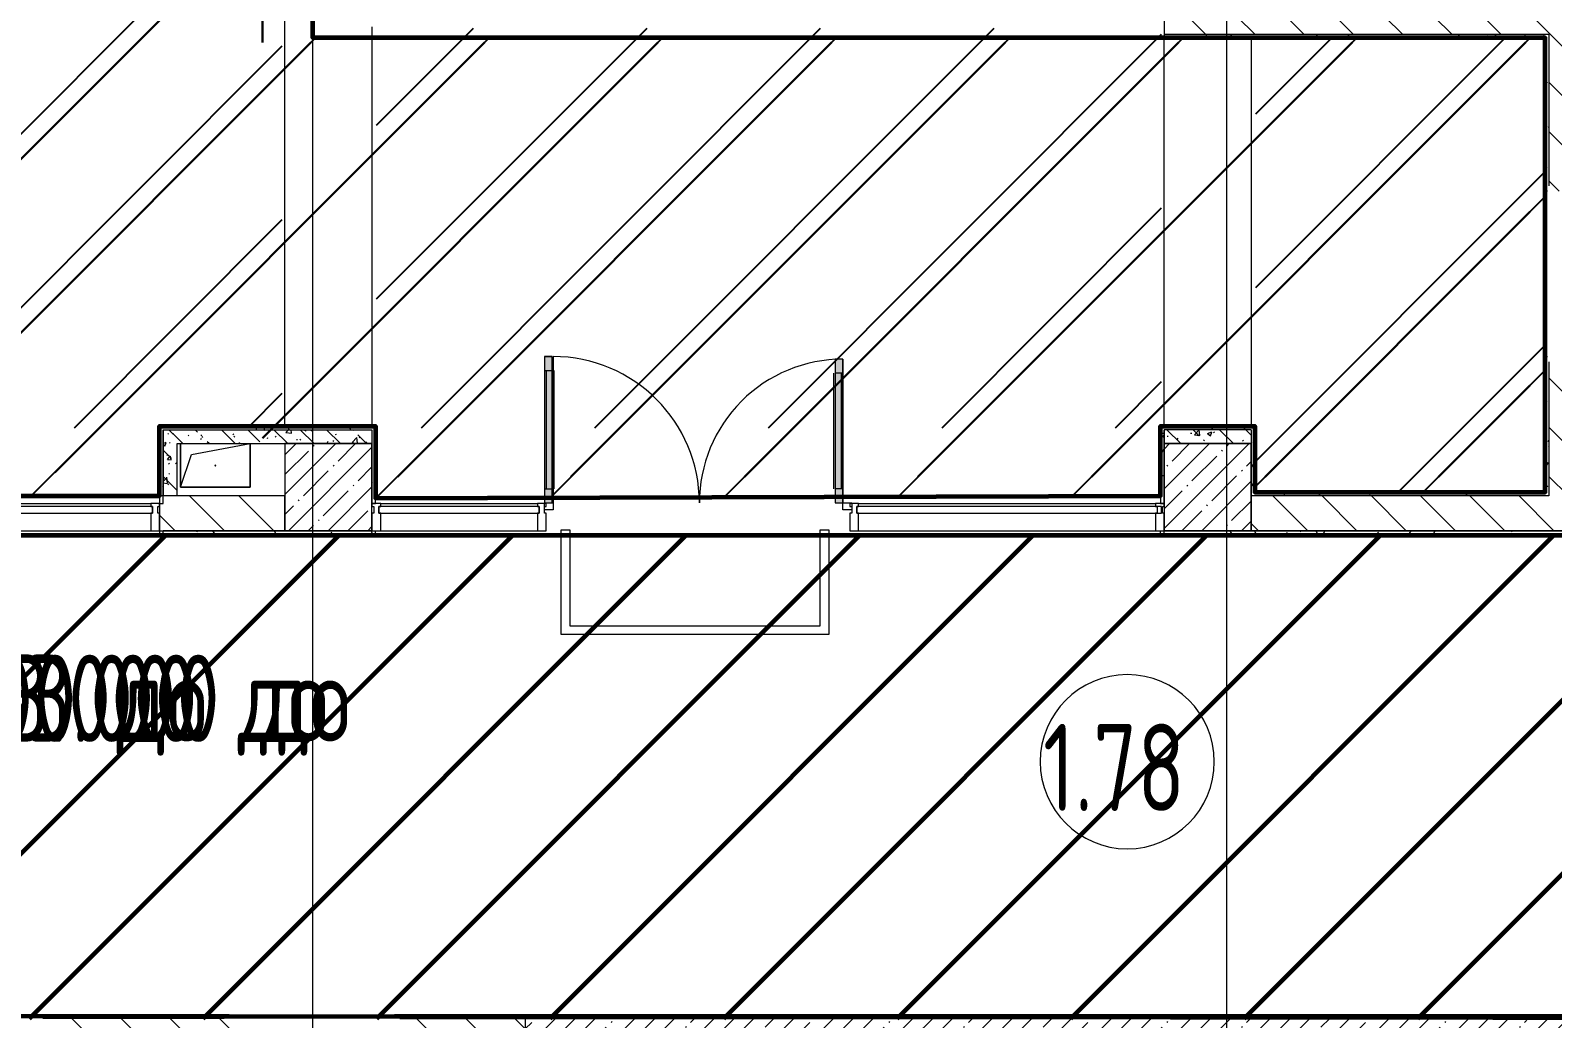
# Model space of a CAD drawing. Header units: millimetres. Extents: x -213911 to 415037, y -3642 to 107391.
# Drawn here: x 109153 to 117896, y 10464 to 16135 of the extents above; entities that cross this region are included whole.
import ezdxf

# ---------------------------------------------------------------- set-up
doc = ezdxf.new("R2010")
doc.units = ezdxf.units.MM
for name, color, linetype, lineweight in [('2)CF1', 5, 'Continuous', 30), ('7.20) Демонтаж монтаж', 5, 'Continuous', 60), ('7.5) Окраска потолка с инж комм.', 140, 'Continuous', 60), ('7.5.1) Окраска опуска черная', 140, 'Continuous', 60), ('7.5.1) Окраска опуска черная текст 1', 7, 'Continuous', 60), ('7.5.1) Окраска опуска черная текст 2', 7, 'Continuous', 60), ('7.5.1) Окраска опуска черная текст 3', 7, 'Continuous', 60), ('7.5.2) Окраска опуска белая', 220, 'Continuous', 60), ('A-AREA-IDEN', 7, 'Continuous', 9), ('A-DETL-GENF', 7, 'Continuous', 9), ('A-FLOR', 7, 'Continuous', 9), ('A-GENM', 7, 'Continuous', 9), ('A-GLAZ-CURT', 7, 'Continuous', 9), ('A-GLAZ-CURT-1', 7, 'Continuous', 5), ('A-GLAZ-CURT-2', 7, 'Continuous', 20), ('A-GLAZ-CWMG', 7, 'Continuous', 9), ('A-GLAZ-CWMG-1', 7, 'Continuous', 20), ('A-WALL', 7, 'Continuous', 5), ('I-WALL', 7, 'Continuous', 5), ('S-COLS', 7, 'Continuous', 9), ('S-COLS-1', 7, 'Continuous', 5), ('Оси', 7, 'Continuous', 9)]:
    doc.layers.add(name, color=color, linetype=linetype, lineweight=lineweight)
doc.layers.add('3) CF3 монтаж', color=152, linetype='Continuous')
for name, color, linetype, lineweight, true_color in [('A-DOOR-1', 7, 'Continuous', 5, 0xc0c0c0), ('A-WALL-1', 9, 'Continuous', 5, 0x808080), ('A-WALL-FNSH-1', 9, 'Continuous', 5, 0x808080)]:
    doc.layers.add(name, color=color, linetype=linetype, lineweight=lineweight, true_color=true_color)
doc.layers.add('A-FLOR-PATT-1', color=7, linetype='Continuous', lineweight=9, true_color=0xeef6ff, transparency=0.5)
doc.styles.add('СПДС', font='ГОСТ тип А.ttf', dxfattribs={"width": 0.9})
pattern_1 = [(45, (64.7, -136.06), (-114.04925, 114.04925), []), (45, (178.75, -136.06), (-114.04925, 114.04925), [201.612, -40.322, 6.706, -33.617])]
pattern_2 = [(135, (64.7, -136.06), (-141.42136, -141.42136), [])]
pattern_3 = [(135, (64.7, -136.06), (-150.8683, -150.8683), [213.36, -35.56, 7.112, -35.56]), (135, (64.7, 14.71), (-150.8683, -150.8683), []), (50, (64.7, -136.06), (255.05767, -22.3145), [26.67, -293.37]), (355, (64.7, -136.06), (-49.3404, 267.47914), [21.336, -234.696]), (100.451, (85.96, -137.92), (205.71947, 245.16356), [22.666, -249.326]), (46.184, (64.7, -64.94), (379.511, -58.86), [40.005, -440.055]), (96.636, (96.33, -69.85), (332.3634, 346.3991), [33.999, -373.989]), (351.184, (64.7, -64.94), (332.3669, 346.3953), [32.004, -352.044]), (21, (100.26, -82.72), (212.26017, -143.17112), [26.67, -293.37]), (326, (100.26, -82.72), (86.52236, 257.86323), [21.336, -234.696]), (71.451, (117.95, -94.65), (298.78395, 114.6901), [22.666, -249.326]), (37.5, (64.7, -136.06), (4.32385, 118.37751), [6.706, -225.146, 6.706, -231.546, -235.585]), (37.5, (64.7, -136.06), (4.32385, 118.37751), [-470.103, 6.706, -228.879]), (7.5, (64.7, -136.06), (93.54758, 140.2533), [6.706, -129.134, 6.706, -219.812, -89.789]), (7.5, (64.7, -136.06), (93.54758, 140.2533), [-362.356, 6.706, -83.083]), (327.5, (-14.6, -136.06), (189.82734, -8.02019), [6.706, -82.194, 6.706, -270.662, -368.046]), (327.5, (-14.6, -136.06), (189.82734, -8.02019), [-366.268, 6.706, -361.34]), (317.5, (-50.16, -136.06), (207.38114, 35.59764), [6.706, -108.864, 6.706, -177.495, -261.366]), (317.5, (-50.16, -136.06), (207.38114, 35.59764), [-299.771, 6.706, -254.66])]
pattern_4 = [(0, (64.7, -136.06), (243.84, 60.96), [20.117, -162.763, 20.117, -162.763, -975.36]), (0, (64.7, -136.06), (243.84, 60.96), [-365.76, 20.117, -345.643, 20.117, -162.763, -426.72]), (0, (64.7, -136.06), (243.84, 60.96), [-914.4, 20.117, -101.803, 20.117, -284.683]), (120, (156.14, -105.58), (-174.71291, 180.691634), [20.117, -162.763, 20.117, -162.763, -975.36]), (120, (156.14, -105.58), (-174.71291, 180.691634), [-365.76, 20.117, -345.643, 20.117, -162.763, -426.72]), (120, (156.14, -105.58), (-174.71291, 180.691634), [-914.4, 20.117, -101.803, 20.117, -284.683]), (240, (186.62, 16.34), (-69.12709, -241.651634), [20.117, -162.763, 20.117, -162.763, -975.36]), (240, (186.62, 16.34), (-69.12709, -241.651634), [-365.76, 20.117, -345.643, 20.117, -162.763, -426.72]), (240, (186.62, 16.34), (-69.12709, -241.651634), [-914.4, 20.117, -101.803, 20.117, -284.683])]

# ---------------------------------------------------------------- blocks, each defined once
blk = doc.blocks.new('Прямоугольный импост - Импост структурный с накладкой - 160мм Темный-32354018-Объем проектирования 1 этажа')
at = {"layer": 'A-GLAZ-CWMG'}
for p, q in [((108459, 13557), (109779, 13557)), ((108459, 13400), (109779, 13400))]:
    blk.add_line(p, q, dxfattribs=at)
blk = doc.blocks.new('Системная панель - Стекло - 40мм-32353599-Объем проектирования 1 этажа')
at = {"layer": 'A-GLAZ-CURT-1'}
h = blk.add_hatch(dxfattribs=at)
h.set_pattern_fill('FP_131', color=256, style=0, pattern_type=2)
h.set_pattern_definition([(225, (109319, 13340), (565.6854, -565.6854), [400, -1200]), (225, (109719, 13540), (565.6854, -565.6854), [1200, -400]), (225, (108919, 13740), (565.6854, -565.6854), [400, -1200])])
h.paths.add_polyline_path([(670, 40), (-670, 40), (-670, 0), (670, 0)])
at = {"layer": 'A-GLAZ-CURT-2'}
for p, q in [((670, 40), (-670, 40)), ((-670, 40), (-670, 0)), ((-670, 0), (670, 0)), ((670, 0), (670, 40))]:
    blk.add_line(p, q, dxfattribs=at)
blk = doc.blocks.new('Прямоугольный импост - Импост структурный с накладкой - 160мм Темный-V113-Объем проектирования 1 этажа')
at = {"layer": 'A-GLAZ-CWMG-1'}
for p, q in [((-50, 0), (-50, 17)), ((-50, 17), (0, 17)), ((-40, 0), (-50, 0)), ((-40, -40), (-40, 0)), ((0, 0), (-10, 0)), ((-10, 0), (-10, -40)), ((0, 17), (0, 0)), ((-50, -140), (-50, -40)), ((-50, -40), (-40, -40)), ((-10, -40), (0, -40)), ((0, -40), (0, -140)), ((0, -140), (-50, -140))]:
    blk.add_line(p, q, dxfattribs=at)
blk = doc.blocks.new('Системная панель - Стекло - 40мм-32354598-Объем проектирования 1 этажа')
at = {"layer": 'A-GLAZ-CURT-2'}
for p, q in [((875, 40), (-875, 40)), ((-875, 40), (-875, 0)), ((-875, 0), (875, 0)), ((875, 0), (875, 40))]:
    blk.add_line(p, q, dxfattribs=at)
blk = doc.blocks.new('Прямоугольный импост - Импост структурный с накладкой - 160мм Темный-32355000-Объем проектирования 1 этажа')
at = {"layer": 'A-GLAZ-CWMG'}
for p, q in [((113845.4, 13557), (115550, 13557)), ((113845.4, 13400), (115550, 13400))]:
    blk.add_line(p, q, dxfattribs=at)
blk = doc.blocks.new('Прямоугольный импост - Импост структурный с накладкой - 160мм Темный-V112-Объем проектирования 1 этажа')
at = {"layer": 'A-GLAZ-CWMG-1'}
for p, q in [((-25, 0), (-25, 17)), ((-25, 17), (25, 17)), ((-15, 0), (-25, 0)), ((-15, -40), (-15, 0)), ((25, 0), (15, 0)), ((15, 0), (15, -40)), ((25, 17), (25, 0)), ((-25, -140), (-25, -40)), ((-25, -40), (-15, -40)), ((15, -40), (25, -40)), ((25, -40), (25, -140)), ((25, -140), (-25, -140))]:
    blk.add_line(p, q, dxfattribs=at)
blk = doc.blocks.new('GM_Отверстие прямоугольное _в плите_ - Отверстие-V201-Объем проектирования 1 этажа')
at = {"layer": 'A-GENM'}
for p, q in [((-200, -125), (-200, 125)), ((-200, 125), (-200, -125)), ((-137.5, 62.5), (200, 125)), ((200, 125), (200, -125)), ((200, -125), (200, 125)), ((-200, -125), (-137.5, 62.5)), ((200, -125), (-200, -125)), ((-200, -125), (200, -125))]:
    blk.add_line(p, q, dxfattribs=at)
for start, end in [(360, 180), (180, 360)]:
    blk.add_arc((0, 0), 2.5, start, end, dxfattribs=at)
blk = doc.blocks.new('Системная панель - Стекло - 40мм-32354452-Объем проектирования 1 этажа')
at = {"layer": 'A-GLAZ-CURT-1'}
h = blk.add_hatch(dxfattribs=at)
h.set_pattern_fill('FP_190', color=256, style=0, pattern_type=2)
h.set_pattern_definition([(225, (111750.2, 13340), (565.6854, -565.6854), [400, -1200]), (225, (112150.2, 13540), (565.6854, -565.6854), [1200, -400]), (225, (111350.2, 13740), (565.6854, -565.6854), [400, -1200])])
h.paths.add_polyline_path([(460.2, 40), (-460.2, 40), (-459.8, 0), (460.2, 0), (460.2, 20.1)])
at = {"layer": 'A-GLAZ-CURT-2'}
for p, q in [((460.2, 40), (-460.2, 40)), ((-460.2, 40), (-460.2, 0)), ((-460.2, 0), (460.2, 0)), ((460.2, 0), (460.2, 40))]:
    blk.add_line(p, q, dxfattribs=at)
blk = doc.blocks.new('Прямоугольный импост - Импост структурный с накладкой - 160мм Темный-32355003-Объем проектирования 1 этажа')
at = {"layer": 'A-GLAZ-CWMG'}
for p, q in [((111100, 13557), (112000.4, 13557)), ((111100, 13400), (112000.4, 13400))]:
    blk.add_line(p, q, dxfattribs=at)
blk = doc.blocks.new('Прямоугольный импост - Импост структурный с накладкой - 160мм Темный-V211-Объем проектирования 1 этажа')
at = {"layer": 'A-GLAZ-CWMG-1'}
for p, q in [((0, 17), (-50, 17)), ((-50, 17), (-50, 0)), ((-50, 0), (-40, 0)), ((-40, 0), (-40, -40)), ((-10, -40), (-10, 0)), ((-10, 0), (0, 0)), ((0, 0), (0, 17)), ((-40, -40), (-50, -40)), ((-50, -40), (-50, -140)), ((0, -40), (-10, -40)), ((0, -140), (0, -40)), ((-50, -140), (0, -140))]:
    blk.add_line(p, q, dxfattribs=at)
blk = doc.blocks.new('Прямоугольный импост - Импост структурный с накладкой - 160мм Темный-30755595-Объем проектирования 1 этажа')
at = {"layer": 'A-GLAZ-CWMG-1'}
for p, q in [((0, 17), (-50, 17)), ((-50, 17), (-50, 0)), ((-50, 0), (-40, 0)), ((-40, 0), (-40, -40)), ((-10, -40), (-10, 0)), ((-10, 0), (0, 0)), ((0, 0), (0, 17)), ((-40, -40), (-50, -40)), ((-50, -40), (-50, -140)), ((0, -40), (-10, -40)), ((0, -140), (0, -40)), ((-50, -140), (0, -140))]:
    blk.add_line(p, q, dxfattribs=at)
blk = doc.blocks.new('Дверь_Витражная_остекление_ - ВВ-13 остекление-32355241-Объем проектирования 1 этажа')
at = {"layer": 'A-DETL-GENF'}
for p, q in [((-787.5, -20), (-832.5, -20)), ((-832.5, -845), (-832.5, -20)), ((-787.5, -20), (-832.5, -20)), ((-832.5, -20), (-832.5, -845)), ((-787.5, -845), (-787.5, -20)), ((-787.5, -845), (-787.5, -20)), ((837.5, -860), (837.5, -20)), ((837.5, -20), (837.5, -860)), ((882.5, -860), (882.5, -20)), ((882.5, -860), (882.5, -20)), ((-832.5, -100), (-787.5, -100)), ((-822.5, -765), (-822.5, -100)), ((-778.5, -765), (-778.5, -100)), ((828.5, -780), (828.5, -100)), ((882.5, -100), (837.5, -100)), ((872.5, -780), (872.5, -100)), ((-832.5, -765), (-787.5, -765)), ((882.5, -780), (837.5, -780)), ((-832.5, -845), (-787.5, -845)), ((-832.5, -845), (-787.5, -845)), ((882.5, -860), (837.5, -860)), ((837.5, -860), (882.5, -860))]:
    blk.add_line(p, q, dxfattribs=at)
at = {"layer": 'A-DOOR-1'}
for p, q in [((-882.5, 20), (-832.5, 20)), ((-882.5, -20), (-882.5, 20)), ((-832.5, 20), (-832.5, -20)), ((832.5, 20), (882.5, 20)), ((832.5, -20), (832.5, 20)), ((882.5, 20), (882.5, -20)), ((-832.5, -20), (-882.5, -20)), ((-832.5, -845), (-832.5, -20)), ((832.5, -860), (832.5, -20)), ((882.5, -20), (832.5, -20))]:
    blk.add_line(p, q, dxfattribs=at)
for centre, radius, start, end in [((-832.5, -20), 825, 270, 0), ((832.5, -20), 840, 180, 270)]:
    blk.add_arc(centre, radius, start, end, dxfattribs=at)
blk = doc.blocks.new('Марка_Помещения - Номер-25198446-Объем проектирования 1 этажа')
at = {"layer": 'A-AREA-IDEN'}
for start, end in [(360, 180), (180, 360)]:
    blk.add_arc((0, 0), 2.5, start, end, dxfattribs=at)

msp = doc.modelspace()

# ---------------------------------------------------------------- hatches: boundary and pattern name
at = {"layer": '2)CF1'}
h = msp.add_hatch(dxfattribs=at)
h.set_pattern_fill('ANSI31', color=256, scale=222)
h.paths.add_polyline_path([(117765.4, 16067), (110485.5, 16067), (110485.5, 18963.9), (100913.2, 18963.9), (100913.2, 17613.9), (101462.7, 17593.9), (101511.7, 13502), (105598.3, 13552.6), (105614.7, 13864.9), (106135.7, 13863.9), (106135.7, 13559.3), (109914.7, 13606.1), (109914.7, 13864.9), (110485.5, 13864.9), (110485.5, 13573.4), (117765.4, 13573.4)])
h = msp.add_hatch(dxfattribs=at)
h.set_pattern_fill('ANSI31', color=256, scale=222)
h.paths.add_polyline_path([(120423.7, 13242.9), (98764.7, 13242.9), (98764.7, 11204.9), (100894.7, 11204.9), (100894.7, 10463.9), (121274.7, 10463.9), (121274.7, 12292.9), (120423.7, 12292.9)])
at = {"layer": '3) CF3 монтаж'}
h = msp.add_hatch(dxfattribs=at)
h.set_pattern_fill('ANSI31', color=256, scale=222, style=0)
h.set_pattern_definition([(45, (1705.15, -22074.2), (-498.4042, 498.4042), [])])
h.paths.add_polyline_path([(116191.6, 13475.5), (117461.5, 13475.5), (117595.8, 13511.6), (117595.9, 13475.5), (117860.6, 13475.5), (117860.6, 13740.3), (117824.2, 13740.3), (117860.6, 13875.5), (117860.6, 16084.5), (116191.1, 16084.5), (116191.1, 13475.5)])
h.paths.add_polyline_path([(115613.2, 13855.5), (115650.6, 13855.5), (115650.6, 14120.3), (115613.2, 14120.3), (115649.4, 14255.5), (115650.6, 14250.9), (115650.6, 16148.5), (111140.6, 16148.5), (111140.6, 13855.5), (115250.5, 13855.5), (115384.8, 13891.6), (115384.9, 13855.5)])
h.paths.add_polyline_path([(106140.6, 13855.5), (110200.5, 13855.5), (110334.8, 13891.6), (110334.9, 13855.5), (110599.6, 13855.5), (110599.6, 14120.3), (110563.2, 14120.3), (110599.6, 14255.5), (110599.6, 18975.5), (106140.6, 18975.5), (106140.6, 15438.7)])
h.paths.add_polyline_path([(105199.6, 13855.5), (105200.5, 13855.5), (105334.8, 13891.6), (105334.9, 13855.5), (105600.6, 13855.5), (105600.6, 14120.3), (105563.2, 14120.3), (105599.4, 14255.5), (105600.6, 14250.9), (105600.6, 18975.5), (100890.6, 18975.5), (100890.6, 17605.5), (101488.6, 17605.5), (101488.6, 13855.5), (104545.7, 13855.5)])
at = {"layer": '7.20) Демонтаж монтаж', "lineweight": 25}
h = msp.add_hatch(dxfattribs=at)
h.set_pattern_fill('ANSI31', color=256, scale=222)
h.paths.add_polyline_path([(101512.7, 13420.9), (105614.7, 13420.9), (105614.7, 13843.9), (106114.7, 13843.9), (106114.7, 13463.9), (109894.7, 13463.9), (109893.7, 13864.9), (111135.7, 13864.9), (111134.7, 13450.4), (115644.2, 13463.9), (115644.2, 13863.9), (116185.7, 13864.9), (116185.7, 13484.9), (117853.7, 13484.9), (117854.7, 16093.9), (110774.7, 16093.9), (110774.7, 18442.9), (110592.7, 18442.9), (110593.7, 20548.1), (100885.7, 20548.1), (100885.7, 17614.9), (101483.7, 17614.9), (101483.7, 13420.9)])
at = {"layer": '7.5) Окраска потолка с инж комм.'}
h = msp.add_hatch(dxfattribs=at)
h.set_pattern_fill('ANSI31', color=256, scale=222)
h.paths.add_polyline_path([(120423.7, 13242.9), (98764.7, 13242.9), (98764.7, 11204.9), (100894.7, 11204.9), (100894.7, 10463.9), (121274.7, 10463.9), (121274.7, 12292.9), (120423.7, 12292.9)])
at = {"layer": 'A-FLOR-PATT-1'}
h = msp.add_hatch(color=256, dxfattribs=at)
h.paths.add_polyline_path([(113775.2, 13423.9), (113820.2, 13423.9), (113820.2, 14248.9), (113775.2, 14248.9), (113775.2, 13459.9)])
h.paths.add_polyline_path([(112105.2, 13423.9), (112150.2, 13423.9), (112150.2, 14263.9), (112105.2, 14263.9), (112105.2, 13636.4)])
h.paths.add_polyline_path([(108433.7, 13423.9), (108433.7, 14252.9), (108388.7, 14252.9), (108388.7, 13423.9)])
h.paths.add_polyline_path([(106759.7, 13423.9), (106759.7, 14263.9), (106714.7, 14263.9), (106714.7, 13423.9)])
h.paths.add_polyline_path([(105374.7, 13423.9), (105374.7, 14254.9), (105329.7, 14254.9), (105329.7, 13423.9)])
h.paths.add_polyline_path([(103653.7, 13423.9), (103698.7, 13423.9), (103698.7, 14263.9), (103653.7, 14263.9), (103653.7, 13571.3)])
at = {"layer": 'I-WALL'}
h = msp.add_hatch(dxfattribs=at)
h.set_pattern_fill('FP_23', color=256, style=0, pattern_type=2)
h.set_pattern_definition(pattern_2)
h.paths.add_polyline_path([(115915.2, 16113.9), (118074.7, 16113.9), (118074.7, 16313.9), (115665.2, 16313.9), (115665.3, 16113.9)])
h = msp.add_hatch(dxfattribs=at)
h.set_pattern_fill('FP_191', color=256, style=0, pattern_type=2)
h.set_pattern_definition(pattern_4)
h.paths.add_polyline_path([(117874.7, 16113.9), (115665.2, 16113.9), (115665.2, 16093.9), (117854.7, 16094.9)])
h.paths.add_polyline_path([(117854.7, 16093.9), (117874.7, 16093.9), (117874.7, 16113.9)])
h = msp.add_hatch(dxfattribs=at)
h.set_pattern_fill('FP_191', color=256, style=0, pattern_type=2)
h.set_pattern_definition(pattern_4)
h.paths.add_polyline_path([(117874.7, 13483.9), (117873.9, 14233.9), (117866.7, 14233.9), (117866.7, 14263.9), (117854.7, 14263.9), (117854.7, 13484.9), (117870.8, 13484.1)])
h.paths.add_polyline_path([(117854.7, 15213.9), (117866.7, 15213.9), (117866.7, 15243.9), (117874.7, 15243.9), (117874.7, 16093.9), (117854.7, 16093.9), (117854.7, 15295.2)])
h = msp.add_hatch(dxfattribs=at)
h.set_pattern_fill('FP_23', color=256, style=0, pattern_type=2)
h.set_pattern_definition(pattern_2)
h.paths.add_polyline_path([(117942.6, 13463.9), (118074.7, 13463.9), (118074.7, 14263.9), (117874.7, 14263.9), (117874.7, 13463.9)])
h.paths.add_polyline_path([(118074.7, 15213.9), (118074.7, 16113.9), (117874.7, 16113.9), (117874.7, 15213.9), (118004.1, 15213.9)])
h = msp.add_hatch(dxfattribs=at)
h.set_pattern_fill('FP_191', color=256, style=0, pattern_type=2)
h.set_pattern_definition(pattern_4)
h.paths.add_polyline_path([(109894.7, 13463.9), (109914.7, 13463.9), (109914.7, 13863.9), (109894.7, 13863.9), (109894.7, 13636.4)])
h = msp.add_hatch(dxfattribs=at)
h.set_pattern_fill('FP_191', color=256, style=0, pattern_type=2)
h.set_pattern_definition(pattern_4)
h.paths.add_polyline_path([(109994.7, 13843.9), (111134.7, 13843.9), (111134.7, 13863.9), (109914.7, 13863.9), (109914.7, 13843.9)])
h = msp.add_hatch(dxfattribs=at)
h.set_pattern_fill('FP_41', color=256, style=0, pattern_type=2)
h.set_pattern_definition(pattern_3)
h.paths.add_polyline_path([(109914.7, 13463.9), (109994.7, 13463.9), (109994.7, 13843.9), (109914.7, 13843.9), (109914.7, 13636.4)])
h = msp.add_hatch(dxfattribs=at)
h.set_pattern_fill('FP_41', color=256, style=0, pattern_type=2)
h.set_pattern_definition(pattern_3)
h.paths.add_polyline_path([(109994.7, 13763.9), (111114.7, 13763.9), (111114.7, 13843.9), (109994.7, 13843.9)])
h = msp.add_hatch(dxfattribs=at)
h.set_pattern_fill('FP_191', color=256, style=0, pattern_type=2)
h.set_pattern_definition(pattern_4)
h.paths.add_polyline_path([(111134.7, 13420.9), (111134.7, 13843.9), (111114.7, 13843.9), (111114.7, 13420.9)])
h = msp.add_hatch(dxfattribs=at)
h.set_pattern_fill('FP_191', color=256, style=0, pattern_type=2)
h.set_pattern_definition(pattern_4)
h.paths.add_polyline_path([(115650.2, 13420.9), (115664.7, 13420.9), (115662.8, 13863.9), (115644.7, 13863.9), (115644.7, 13420.9)])
h = msp.add_hatch(dxfattribs=at)
h.set_pattern_fill('FP_191', color=256, style=0, pattern_type=2)
h.set_pattern_definition(pattern_4)
h.paths.add_polyline_path([(116164.7, 13843.9), (116184.7, 13843.9), (116184.7, 13863.9), (115664.7, 13863.9), (115665.2, 13843.9), (116157, 13843.9)])
h = msp.add_hatch(dxfattribs=at)
h.set_pattern_fill('FP_41', color=256, style=0, pattern_type=2)
h.set_pattern_definition(pattern_3)
h.paths.add_polyline_path([(115720.1, 13763.9), (116164.7, 13763.9), (116164.7, 13843.9), (115665.2, 13843.9), (115665.2, 13763.9)])
h = msp.add_hatch(dxfattribs=at)
h.set_pattern_fill('FP_191', color=256, style=0, pattern_type=2)
h.set_pattern_definition(pattern_4)
h.paths.add_polyline_path([(116164.7, 13463.9), (116184.7, 13464.5), (116184.7, 13843.9), (116164.7, 13843.9), (116164.7, 13483.9)])
h = msp.add_hatch(dxfattribs=at)
h.set_pattern_fill('FP_191', color=256, style=0, pattern_type=2)
h.set_pattern_definition(pattern_4)
h.paths.add_polyline_path([(116305, 13463.9), (117874.7, 13463.9), (117874.7, 13483.9), (116185.7, 13483.9), (116184.7, 13463.9)])
h = msp.add_hatch(dxfattribs=at)
h.set_pattern_fill('FP_23', color=256, style=0, pattern_type=2)
h.set_pattern_definition(pattern_2)
h.paths.add_polyline_path([(110614.7, 13263.9), (110614.7, 13463.9), (109893.7, 13463.9), (109894.7, 13263.9), (110115.8, 13263.9)])
h.paths.add_polyline_path([(106114.7, 13263.9), (106674.7, 13263.9), (106674.7, 13463.9), (106114.7, 13463.9)])
h.paths.add_polyline_path([(105614.7, 13263.9), (105614.7, 13463.9), (105464.7, 13463.9), (105464.7, 13263.9), (105594.7, 13263.9)])
h.paths.add_polyline_path([(101462.7, 13263.9), (101462.7, 13463.9), (101164.7, 13463.9), (101164.7, 13263.9), (101262.7, 13263.9)])
h = msp.add_hatch(dxfattribs=at)
h.set_pattern_fill('FP_23', color=256, style=0, pattern_type=2)
h.set_pattern_definition(pattern_2)
h.paths.add_polyline_path([(119399.6, 13263.9), (120994.7, 13263.9), (120994.7, 13463.9), (116164.7, 13463.9), (116164.7, 13263.9), (117336.5, 13263.9)])
h = msp.add_hatch(dxfattribs=at)
h.set_pattern_fill('FP_191', color=256, style=0, pattern_type=2)
h.set_pattern_definition(pattern_4)
h.paths.add_polyline_path([(110686.7, 13243.9), (111114.7, 13243.9), (111114.7, 13263.9), (109914.7, 13263.9), (109914.7, 13243.9), (110614.7, 13243.9)])
h = msp.add_hatch(dxfattribs=at)
h.set_pattern_fill('FP_191', color=256, style=0, pattern_type=2)
h.set_pattern_definition(pattern_4)
h.paths.add_polyline_path([(115664.7, 13243.9), (120424.7, 13244.9), (120444.7, 13263.9), (115664.7, 13263.9)])
h.paths.add_polyline_path([(120444.7, 13243.9), (120444.7, 13263.9), (120424.7, 13243.9)])
h = msp.add_hatch(dxfattribs=at)
h.set_pattern_fill('FP_191', color=256, style=0, pattern_type=2)
h.set_pattern_definition(pattern_4)
h.paths.add_polyline_path([(119394.7, 10463.9), (121254.7, 10463.9), (121254.6, 10483.9), (111244.7, 10483.9), (111244.7, 10471.9), (111274.7, 10471.9), (111274.7, 10463.9), (118009.5, 10463.9)])
h.paths.add_polyline_path([(109224.7, 10463.9), (110264.7, 10463.9), (110264.7, 10471.9), (110294.7, 10471.9), (110294.7, 10483.9), (109194.7, 10483.9), (109194.7, 10471.9), (109224.7, 10471.9), (109224.7, 10464.5)])
h.paths.add_polyline_path([(107194.7, 10463.9), (107714.7, 10464.2), (107714.7, 10471.9), (107744.7, 10471.9), (107744.7, 10483.9), (105159.7, 10483.9), (105159.7, 10471.9), (105189.7, 10471.9), (105189.7, 10463.9), (107021.2, 10463.9)])
h.paths.add_polyline_path([(102895.1, 10463.9), (103679.7, 10464.2), (103679.7, 10471.9), (103709.7, 10471.9), (103709.7, 10483.9), (100893.7, 10483), (100873.7, 10463.9), (101674.7, 10463.9)])
h.paths.add_polyline_path([(100873.7, 10463.9), (100893.7, 10483.9), (100873.7, 10483.9)])
h = msp.add_hatch(dxfattribs=at)
h.set_pattern_fill('FP_23', color=256, style=0, pattern_type=2)
h.set_pattern_definition(pattern_2)
h.paths.add_polyline_path([(119414.7, 10263.9), (121274.7, 10263.9), (121274.7, 10463.9), (119394.7, 10463.9), (119394.7, 10263.9), (119399.6, 10263.9)])
h.paths.add_polyline_path([(111274.7, 10263.9), (111994.7, 10263.9), (111994.7, 10463.9), (111244.7, 10463.9), (111244.7, 10263.9)])
h.paths.add_polyline_path([(110194.7, 10263.9), (110294.7, 10263.9), (110294.7, 10463.9), (109169.7, 10463.9), (109169.7, 10263.9), (110115.8, 10263.9)])
h.paths.add_polyline_path([(107745.5, 10263.9), (107769.7, 10263.9), (107769.7, 10463.9), (107414.7, 10463.9), (107414.7, 10263.9), (107744.7, 10263.9)])
h = msp.add_hatch(dxfattribs=at)
h.set_pattern_fill('FP_1', color=256, style=0, pattern_type=2)
h.set_pattern_definition(pattern_1)
h.paths.add_polyline_path([(119314.7, 10243.9), (119394.7, 10243.9), (119394.7, 10463.9), (111994.7, 10463.9), (111994.7, 10243.9), (119043.6, 10243.9)])
at = {"layer": 'S-COLS-1'}
h = msp.add_hatch(dxfattribs=at)
h.set_pattern_fill('FP_1', color=256, style=0, pattern_type=2)
h.set_pattern_definition(pattern_1)
h.paths.add_polyline_path([(110614.7, 13263.9), (111114.7, 13263.9), (111114.7, 13763.9), (110614.7, 13763.9), (110614.7, 13363.9)])
h = msp.add_hatch(dxfattribs=at)
h.set_pattern_fill('FP_1', color=256, style=0, pattern_type=2)
h.set_pattern_definition(pattern_1)
h.paths.add_polyline_path([(116164.7, 13263.9), (116164.7, 13763.9), (115664.7, 13763.9), (115664.7, 13263.9)])

# ---------------------------------------------------------------- linework, layer by layer
at = {"layer": '2)CF1'}
msp.add_lwpolyline([(101482.7, 20796.7), (110485.5, 20908.2), (110485.5, 16067)], dxfattribs=at)
at = {"layer": '7.5) Окраска потолка с инж комм.'}
msp.add_lwpolyline([(99189.2, 13238.9), (120423.7, 13238.9), (120423.7, 12292.9), (121253.7, 12292.9), (121253.7, 10463.9), (100894.7, 10484.9), (100894.7, 11204.9), (99189.2, 11204.9)], dxfattribs=at)
at = {"layer": '7.5.1) Окраска опуска черная'}
msp.add_lwpolyline([(99189.2, 13238.9), (120423.7, 13238.9), (120423.7, 12292.9), (121253.7, 12292.9), (121253.7, 10463.9), (100894.7, 10484.9), (100894.7, 11204.9), (99189.2, 11204.9)], dxfattribs=at)
at = {"layer": '7.5.2) Окраска опуска белая'}
msp.add_lwpolyline([(101512.7, 13420.9), (105614.7, 13420.9), (105614.7, 13843.9), (106114.7, 13843.9), (106114.7, 13463.9), (109894.7, 13463.9), (109893.7, 13864.9), (111135.7, 13864.9), (111134.7, 13450.4), (115644.2, 13463.9), (115644.2, 13863.9), (116185.7, 13864.9), (116185.7, 13484.9), (117853.7, 13484.9), (117854.7, 16093.9), (110774.7, 16093.9), (110774.7, 18442.9), (110592.7, 18442.9), (110593.7, 20548.1), (100885.7, 20548.1), (100885.7, 17614.9), (101483.7, 17614.9), (101483.7, 13420.9)], close=True, dxfattribs=at)
at = {"layer": 'A-FLOR'}
for p, q in [((110614.7, 13863.9), (110614.7, 18443.9)), ((111114.7, 16156.9), (111114.7, 13863.9)), ((115665.2, 13863.9), (115665.2, 16093.9)), ((115665.2, 16093.9), (117853.7, 16093.9)), ((116165.2, 16093.9), (116165.2, 13863.9)), ((117854.7, 16093.9), (117854.7, 14353.9)), ((117866.7, 15213.9), (117854.7, 15213.9)), ((117854.7, 14313.9), (117854.7, 13484.9)), ((117854.7, 14263.9), (117866.7, 14263.9)), ((111134.7, 13863.9), (109894.7, 13863.9)), ((109894.7, 13863.9), (109894.7, 13463.9)), ((111134.7, 13420.9), (111134.7, 13863.9)), ((115662.8, 13863.9), (115644.7, 13863.9)), ((115644.7, 13863.9), (115644.7, 13801.8)), ((116184.7, 13863.9), (115664.7, 13863.9)), ((116184.7, 13483.9), (116184.7, 13863.9)), ((115644.7, 13800.4), (115644.7, 13744.3)), ((115644.7, 13743.2), (115644.7, 13420.9)), ((117854.7, 13483.9), (116185.7, 13483.9)), ((115664.7, 13403.9), (115664.7, 13363.9)), ((108348.5, 13243.9), (112201.8, 13243.9)), ((109894.7, 13263.9), (109894.7, 13243.9)), ((111134.7, 13243.9), (111134.7, 13263.9)), ((111134.7, 13243.9), (112201.8, 13243.9)), ((112201.8, 12668.5), (112201.8, 13268.5)), ((112201.8, 13268.5), (112251.8, 13268.5)), ((112204, 13243.9), (113736.7, 13243.9)), ((112251.8, 13268.5), (112251.8, 12718.5)), ((113688.9, 12718.5), (113688.9, 13268.5)), ((113688.9, 13268.5), (113738.9, 13268.5)), ((113738.9, 13268.5), (113738.9, 12668.5)), ((113738.9, 13243.9), (120423.7, 13243.9)), ((115644.7, 13243.9), (115644.7, 13263.9)), ((112251.8, 12718.5), (113688.9, 12718.5)), ((113738.9, 12668.5), (112201.8, 12668.5)), ((109119.7, 10483.9), (110294.7, 10483.9)), ((109194.7, 10483.9), (109194.7, 10471.9)), ((110294.7, 10471.9), (110294.7, 10483.9)), ((112041.4, 10483.9), (111244.7, 10483.9)), ((121254.7, 10483.9), (112043.2, 10483.9))]:
    msp.add_line(p, q, dxfattribs=at)
at = {"layer": 'A-WALL'}
for p, q in [((117853.7, 16093.9), (117854.7, 16093.9)), ((116185.7, 13483.9), (116184.7, 13483.9)), ((116185.7, 13484.9), (116185.7, 13483.9)), ((117854.7, 13484.9), (117854.7, 13483.9)), ((117854.7, 13484.9), (117854.7, 13484.9)), ((110614.7, 13263.9), (110614.7, 13463.9)), ((112043.2, 10483.9), (112041.4, 10483.9))]:
    msp.add_line(p, q, dxfattribs=at)
at = {"layer": 'A-WALL-1'}
for p, q in [((115665.2, 16363.9), (115665.2, 16093.9)), ((115665.2, 16113.9), (117874.7, 16113.9)), ((117874.7, 16113.9), (117874.7, 15243.9)), ((117874.7, 14233.9), (117874.7, 13463.9)), ((109914.7, 13843.9), (109914.7, 13463.9)), ((109914.7, 13420.9), (109914.7, 13843.9)), ((109914.7, 13843.9), (111114.7, 13843.9)), ((111114.7, 13843.9), (111114.7, 13420.9)), ((115664.7, 13420.9), (115664.7, 13843.9)), ((116164.7, 13843.9), (115664.7, 13843.9)), ((115665.2, 13843.9), (115665.2, 13763.9)), ((116164.7, 13843.9), (116164.7, 13263.9)), ((109994.7, 13463.9), (109994.7, 13763.9)), ((109994.7, 13763.9), (111114.7, 13763.9)), ((115644.7, 13801.8), (115644.7, 13743.2)), ((115665.2, 13763.9), (116164.7, 13763.9)), ((110614.7, 13463.9), (109893.7, 13463.9)), ((109893.7, 13463.9), (109893.7, 13263.9)), ((109894.7, 13463.9), (109894.7, 13420.9)), ((109894.7, 13420.9), (109914.7, 13420.9)), ((111114.7, 13420.9), (111134.7, 13420.9)), ((115644.7, 13420.9), (115664.7, 13420.9)), ((117874.7, 13463.9), (116164.7, 13463.9)), ((109893.7, 13263.9), (110614.7, 13263.9)), ((109913.7, 13263.9), (109913.7, 13243.9)), ((111114.7, 13263.9), (109914.7, 13263.9)), ((111114.7, 13253.9), (111114.7, 13263.9)), ((111115.7, 13253.9), (111114.7, 13253.9)), ((111114.7, 13242.9), (111115.7, 13242.9)), ((111115.7, 13242.9), (111115.7, 13253.9)), ((115664.7, 13263.9), (115663.7, 13263.9)), ((115663.7, 13263.9), (115663.7, 13243.9)), ((120444.7, 13263.9), (115664.7, 13263.9)), ((116164.7, 13263.9), (120994.7, 13263.9)), ((110264.7, 10463.9), (109224.7, 10463.9)), ((111244.7, 10483.9), (111244.7, 10471.9)), ((111274.7, 10463.9), (121274.7, 10463.9)), ((111994.7, 10463.9), (111994.7, 6563.9))]:
    msp.add_line(p, q, dxfattribs=at)
at = {"layer": 'A-WALL-FNSH-1'}
for p, q in [((115665.2, 16093.9), (115665.2, 16092.9)), ((115665.2, 16092.9), (117853.7, 16092.9)), ((117853.7, 16092.9), (117853.7, 15213.9)), ((117853.7, 15213.9), (117854.7, 15213.9)), ((117854.7, 14263.9), (117853.7, 14263.9)), ((117853.7, 14263.9), (117853.7, 13484.9)), ((109893.7, 13864.9), (109893.7, 13463.9)), ((111135.7, 13864.9), (109893.7, 13864.9)), ((111135.7, 13420.9), (111135.7, 13864.9)), ((115644.2, 13864.9), (115644.2, 13463.9)), ((116185.7, 13864.9), (115644.2, 13864.9)), ((115645.2, 13463.9), (115645.2, 13863.9)), ((115662.8, 13863.9), (115664.7, 13863.9)), ((116185.7, 13484.9), (116185.7, 13864.9)), ((117853.7, 13484.9), (116185.7, 13484.9)), ((111134.7, 13420.9), (111135.7, 13420.9)), ((115644.2, 13463.9), (115645.2, 13463.9)), ((109913.7, 13243.9), (109913.7, 13242.9)), ((109913.7, 13242.9), (111114.7, 13242.9)), ((111114.7, 13242.9), (111114.7, 13243.9)), ((115663.7, 13243.9), (115663.7, 13242.9)), ((115663.7, 13242.9), (120424.7, 13242.9)), ((110294.7, 10484.9), (109169.7, 10484.9)), ((109169.7, 10484.9), (109169.7, 10483.9)), ((110294.7, 10483.9), (110294.7, 10484.9)), ((121253.7, 10484.9), (111244.7, 10484.9)), ((111244.7, 10484.9), (111244.7, 10483.9))]:
    msp.add_line(p, q, dxfattribs=at)
at = {"layer": 'S-COLS'}
for p, q in [((110614.7, 13463.9), (110614.7, 13263.9)), ((116164.7, 13263.9), (116164.7, 13463.9))]:
    msp.add_line(p, q, dxfattribs=at)
at = {"layer": 'S-COLS-1'}
for p, q in [((111114.7, 13763.9), (110614.7, 13763.9)), ((110614.7, 13763.9), (110614.7, 13463.9)), ((111114.7, 13263.9), (111114.7, 13763.9)), ((116164.7, 13763.9), (115664.7, 13763.9)), ((115664.7, 13763.9), (115664.7, 13263.9)), ((116164.7, 13463.9), (116164.7, 13763.9)), ((110614.7, 13263.9), (111114.7, 13263.9)), ((115664.7, 13263.9), (116164.7, 13263.9))]:
    msp.add_line(p, q, dxfattribs=at)
at = {"layer": 'Оси'}
for points in [[(110774.7, -2042.3), (110774.7, 2957.7), (110774.7, 16892.2), (110774.7, 21892.2)], [(116024.7, -2042.3), (116024.7, 2957.7), (116024.7, 16779), (116024.7, 21779)]]:
    msp.add_lwpolyline(points, dxfattribs=at)

# ---------------------------------------------------------------- block references
at = {"layer": 'A-AREA-IDEN', "xscale": 199.9999999999999, "yscale": 199.9999999999999, "zscale": 199.9999999999999}
msp.add_blockref('Марка_Помещения - Номер-25198446-Объем проектирования 1 этажа', (115453, 11938.1), dxfattribs=at)
at = {"layer": 'A-DOOR-1', "rotation": 180}
msp.add_blockref('Дверь_Витражная_остекление_ - ВВ-13 остекление-32355241-Объем проектирования 1 этажа', (112987.7, 13403.9), dxfattribs=at)
at = {"layer": 'A-GENM'}
msp.add_blockref('GM_Отверстие прямоугольное _в плите_ - Отверстие-V201-Объем проектирования 1 этажа', (110214.7, 13638.9), dxfattribs=at)
at = {"layer": 'A-GLAZ-CURT', "rotation": 180}
for name, p in [('Системная панель - Стекло - 40мм-32353599-Объем проектирования 1 этажа', (109183.7, 13403.9)), ('Системная панель - Стекло - 40мм-32354452-Объем проектирования 1 этажа', (111614.9, 13403.9)), ('Системная панель - Стекло - 40мм-32354598-Объем проектирования 1 этажа', (114775.2, 13403.9))]:
    msp.add_blockref(name, p, dxfattribs=at)
at = {"layer": 'A-GLAZ-CWMG'}
for name, p in [('Прямоугольный импост - Импост структурный с накладкой - 160мм Темный-32354018-Объем проектирования 1 этажа', (64.7, -136.1)), ('Прямоугольный импост - Импост структурный с накладкой - 160мм Темный-30755595-Объем проектирования 1 этажа', (109893.7, 13403.9)), ('Прямоугольный импост - Импост структурный с накладкой - 160мм Темный-32355003-Объем проектирования 1 этажа', (64.7, -136.1)), ('Прямоугольный импост - Импост структурный с накладкой - 160мм Темный-32355000-Объем проектирования 1 этажа', (64.7, -136.1)), ('Прямоугольный импост - Импост структурный с накладкой - 160мм Темный-V211-Объем проектирования 1 этажа', (115664.7, 13403.9))]:
    msp.add_blockref(name, p, dxfattribs=at)
at = {"layer": 'A-GLAZ-CWMG', "extrusion": (0, 0, -1)}
for name, p in [('Прямоугольный импост - Импост структурный с накладкой - 160мм Темный-V113-Объем проектирования 1 этажа', (-111114.7, 13403.9)), ('Прямоугольный импост - Импост структурный с накладкой - 160мм Темный-V112-Объем проектирования 1 этажа', (-112090.2, 13403.9)), ('Прямоугольный импост - Импост структурный с накладкой - 160мм Темный-V112-Объем проектирования 1 этажа', (-113885.2, 13403.9))]:
    msp.add_blockref(name, p, dxfattribs=at)

# ---------------------------------------------------------------- texts
at = {"layer": '7.5.1) Окраска опуска черная текст 1', "insert": (103118.6, 12552.1), "char_height": 500, "width": 8141.924, "attachment_point": 1, "style": 'СПДС'}
msp.add_mtext('штукатурка стен от отм. +3.000 до +3.880 от пола', dxfattribs=at)
at = {"layer": '7.5.1) Окраска опуска черная текст 2', "insert": (103118.6, 12552.1), "char_height": 500, "width": 8141.924, "attachment_point": 1, "style": 'СПДС'}
msp.add_mtext('шпаклевка стен от отм. +3.000 до +3.880 от пола', dxfattribs=at)
at = {"layer": '7.5.1) Окраска опуска черная текст 3', "insert": (103118.6, 12552.1), "char_height": 500, "width": 8141.924, "attachment_point": 1, "style": 'СПДС'}
msp.add_mtext('окраска стен от отм. +3.000 до +3.880 от пола', dxfattribs=at)
at = {"layer": 'A-AREA-IDEN', "insert": (114969.2, 12155.2), "char_height": 500, "width": 1212.151, "attachment_point": 1, "style": 'СПДС'}
msp.add_mtext('1.78', dxfattribs=at)

doc.saveas('drawing.dxf')
